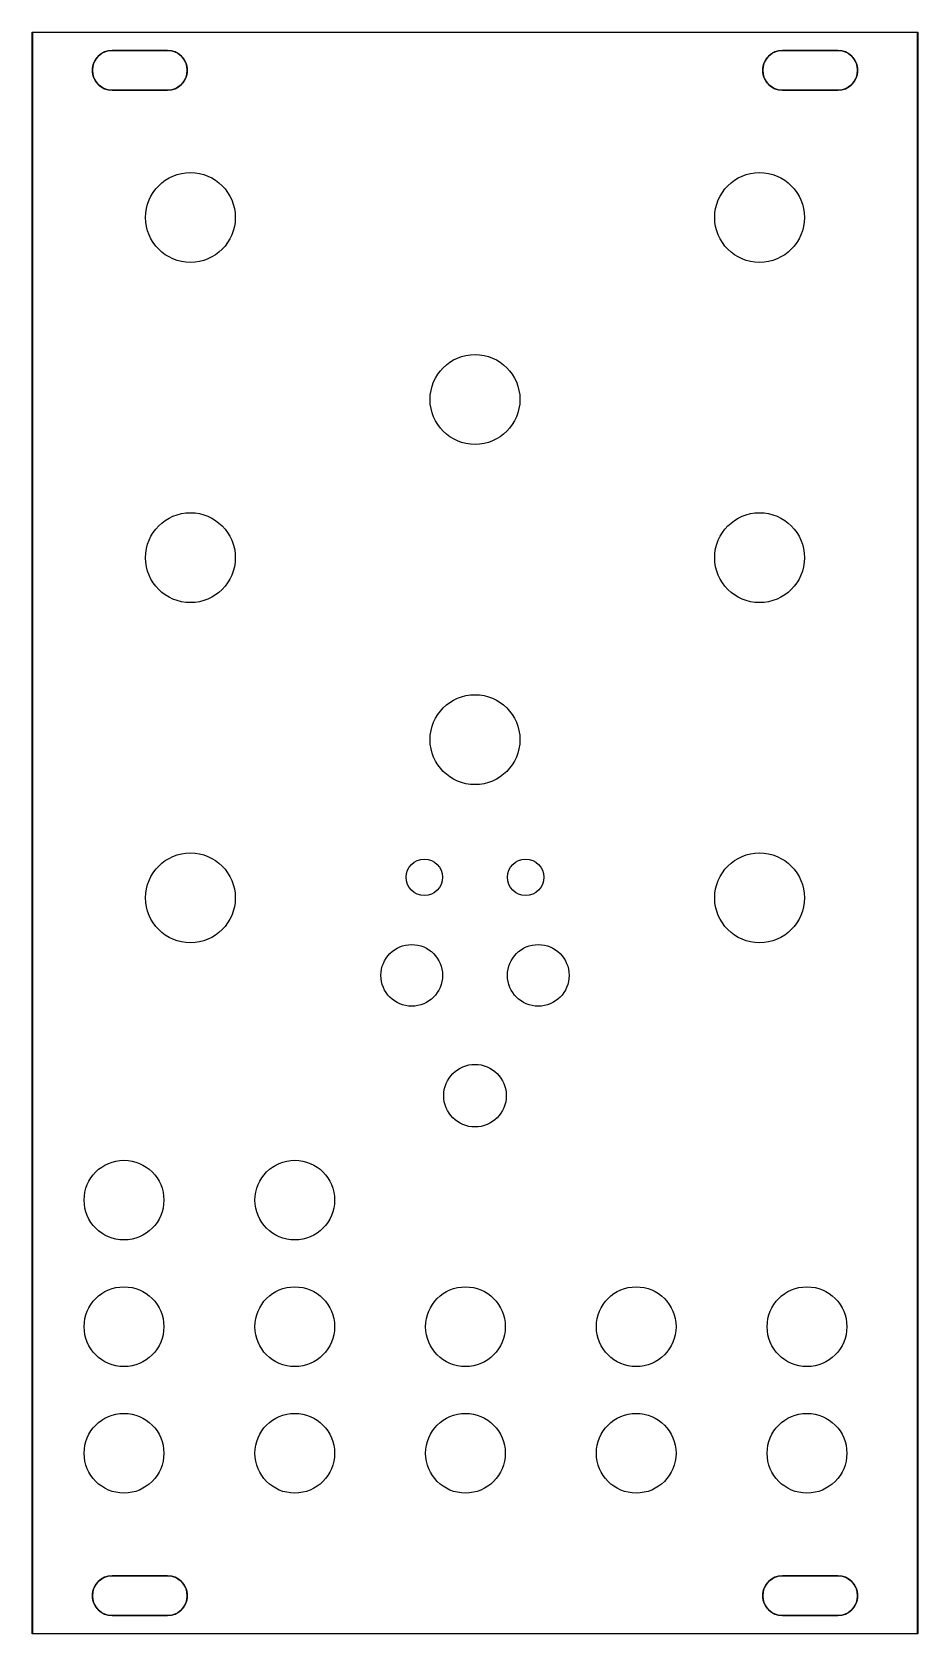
# Model space of a CAD drawing. Extents: x 1.4 to 4.2, y -6.06 to -1.
import ezdxf

# ---------------------------------------------------------------- set-up
doc = ezdxf.new("R2010")
doc.units = 0
doc.header["$MEASUREMENT"] = 0
doc.layers.add('BLACK', color=7, linetype='CONTINUOUS')

msp = doc.modelspace()

# ---------------------------------------------------------------- linework, layer by layer
at = {"layer": 'BLACK', "linetype": 'CONTINUOUS'}
for p, q in [((1.399, -1), (1.3991, -0.9996)), ((1.399, -6.06), (1.399, -1)), ((1.3991, -0.9996), (1.3996, -0.9991)), ((1.3996, -0.9991), (1.4, -0.999)), ((1.4, -0.999), (4.2, -0.999)), ((1.401, -1.001), (1.401, -6.059)), ((4.199, -1.001), (1.401, -1.001)), ((4.199, -6.059), (4.199, -1.001)), ((4.2, -0.999), (4.2004, -0.9991)), ((4.2004, -0.9991), (4.2009, -0.9996)), ((4.2009, -0.9996), (4.201, -1)), ((4.201, -1), (4.201, -6.06)), ((1.6201, -1.0663), (1.6289, -1.0618)), ((1.6289, -1.0618), (1.6383, -1.0587)), ((1.6383, -1.0587), (1.6481, -1.0572)), ((1.6481, -1.0572), (1.653, -1.057)), ((1.653, -1.057), (1.827, -1.057)), ((1.827, -1.057), (1.8319, -1.0572)), ((1.8319, -1.0572), (1.8417, -1.0587)), ((1.8417, -1.0587), (1.8511, -1.0618)), ((1.8511, -1.0618), (1.8599, -1.0663)), ((3.7401, -1.0663), (3.7489, -1.0618)), ((3.7489, -1.0618), (3.7583, -1.0587)), ((3.7583, -1.0587), (3.7681, -1.0572)), ((3.7681, -1.0572), (3.773, -1.057)), ((3.773, -1.057), (3.947, -1.057)), ((3.947, -1.057), (3.9519, -1.0572)), ((3.9519, -1.0572), (3.9617, -1.0587)), ((3.9617, -1.0587), (3.9711, -1.0618)), ((3.9711, -1.0618), (3.9799, -1.0663)), ((1.5902, -1.1151), (1.5917, -1.1053)), ((1.5917, -1.1053), (1.5948, -1.0959)), ((1.5948, -1.0959), (1.5993, -1.0871)), ((1.5993, -1.0871), (1.6051, -1.0791)), ((1.6051, -1.0791), (1.6121, -1.0721)), ((1.6121, -1.0721), (1.6201, -1.0663)), ((1.8599, -1.0663), (1.8679, -1.0721)), ((1.8679, -1.0721), (1.8749, -1.0791)), ((1.8749, -1.0791), (1.8807, -1.0871)), ((1.8807, -1.0871), (1.8852, -1.0959)), ((1.8852, -1.0959), (1.8883, -1.1053)), ((1.8883, -1.1053), (1.8898, -1.1151)), ((3.7102, -1.1151), (3.7117, -1.1053)), ((3.7117, -1.1053), (3.7148, -1.0959)), ((3.7148, -1.0959), (3.7193, -1.0871)), ((3.7193, -1.0871), (3.7251, -1.0791)), ((3.7251, -1.0791), (3.7321, -1.0721)), ((3.7321, -1.0721), (3.7401, -1.0663)), ((3.9799, -1.0663), (3.9879, -1.0721)), ((3.9879, -1.0721), (3.9949, -1.0791)), ((3.9949, -1.0791), (4.0007, -1.0871)), ((4.0007, -1.0871), (4.0052, -1.0959)), ((4.0052, -1.0959), (4.0083, -1.1053)), ((4.0083, -1.1053), (4.0098, -1.1151)), ((1.5902, -1.1249), (1.5902, -1.1151)), ((1.5917, -1.1347), (1.5902, -1.1249)), ((1.5948, -1.1441), (1.5917, -1.1347)), ((1.5993, -1.1529), (1.5948, -1.1441)), ((1.6051, -1.1609), (1.5993, -1.1529)), ((1.6121, -1.1679), (1.6051, -1.1609)), ((1.8749, -1.1609), (1.8679, -1.1679)), ((1.8807, -1.1529), (1.8749, -1.1609)), ((1.8852, -1.1441), (1.8807, -1.1529)), ((1.8883, -1.1347), (1.8852, -1.1441)), ((1.8898, -1.1249), (1.8883, -1.1347)), ((1.8898, -1.1151), (1.8898, -1.1249)), ((3.7102, -1.1249), (3.7102, -1.1151)), ((3.7117, -1.1347), (3.7102, -1.1249)), ((3.7148, -1.1441), (3.7117, -1.1347)), ((3.7193, -1.1529), (3.7148, -1.1441)), ((3.7251, -1.1609), (3.7193, -1.1529)), ((3.7321, -1.1679), (3.7251, -1.1609)), ((3.9949, -1.1609), (3.9879, -1.1679)), ((4.0007, -1.1529), (3.9949, -1.1609)), ((4.0052, -1.1441), (4.0007, -1.1529)), ((4.0083, -1.1347), (4.0052, -1.1441)), ((4.0098, -1.1249), (4.0083, -1.1347)), ((4.0098, -1.1151), (4.0098, -1.1249)), ((1.6201, -1.1737), (1.6121, -1.1679)), ((1.6289, -1.1782), (1.6201, -1.1737)), ((1.6383, -1.1813), (1.6289, -1.1782)), ((1.6481, -1.1828), (1.6383, -1.1813)), ((1.653, -1.183), (1.6481, -1.1828)), ((1.827, -1.183), (1.653, -1.183)), ((1.8319, -1.1828), (1.827, -1.183)), ((1.8417, -1.1813), (1.8319, -1.1828)), ((1.8511, -1.1782), (1.8417, -1.1813)), ((1.8599, -1.1737), (1.8511, -1.1782)), ((1.8679, -1.1679), (1.8599, -1.1737)), ((3.7401, -1.1737), (3.7321, -1.1679)), ((3.7489, -1.1782), (3.7401, -1.1737)), ((3.7583, -1.1813), (3.7489, -1.1782)), ((3.7681, -1.1828), (3.7583, -1.1813)), ((3.773, -1.183), (3.7681, -1.1828)), ((3.947, -1.183), (3.773, -1.183)), ((3.9519, -1.1828), (3.947, -1.183)), ((3.9617, -1.1813), (3.9519, -1.1828)), ((3.9711, -1.1782), (3.9617, -1.1813)), ((3.9799, -1.1737), (3.9711, -1.1782)), ((3.9879, -1.1679), (3.9799, -1.1737)), ((1.5917, -5.9253), (1.5948, -5.9159)), ((1.5948, -5.9159), (1.5993, -5.9071)), ((1.5993, -5.9071), (1.6051, -5.8991)), ((1.6051, -5.8991), (1.6121, -5.8921)), ((1.6121, -5.8921), (1.6201, -5.8863)), ((1.6201, -5.8863), (1.6289, -5.8818)), ((1.6289, -5.8818), (1.6383, -5.8787)), ((1.6383, -5.8787), (1.6481, -5.8772)), ((1.6481, -5.8772), (1.653, -5.877)), ((1.653, -5.877), (1.827, -5.877)), ((1.827, -5.877), (1.8319, -5.8772)), ((1.8319, -5.8772), (1.8417, -5.8787)), ((1.8417, -5.8787), (1.8511, -5.8818)), ((1.8511, -5.8818), (1.8599, -5.8863)), ((1.8599, -5.8863), (1.8679, -5.8921)), ((1.8679, -5.8921), (1.8749, -5.8991)), ((1.8749, -5.8991), (1.8807, -5.9071)), ((1.8807, -5.9071), (1.8852, -5.9159)), ((1.8852, -5.9159), (1.8883, -5.9253)), ((3.7117, -5.9253), (3.7148, -5.9159)), ((3.7148, -5.9159), (3.7193, -5.9071)), ((3.7193, -5.9071), (3.7251, -5.8991)), ((3.7251, -5.8991), (3.7321, -5.8921)), ((3.7321, -5.8921), (3.7401, -5.8863)), ((3.7401, -5.8863), (3.7489, -5.8818)), ((3.7489, -5.8818), (3.7583, -5.8787)), ((3.7583, -5.8787), (3.7681, -5.8772)), ((3.7681, -5.8772), (3.773, -5.877)), ((3.773, -5.877), (3.947, -5.877)), ((3.947, -5.877), (3.9519, -5.8772)), ((3.9519, -5.8772), (3.9617, -5.8787)), ((3.9617, -5.8787), (3.9711, -5.8818)), ((3.9711, -5.8818), (3.9799, -5.8863)), ((3.9799, -5.8863), (3.9879, -5.8921)), ((3.9879, -5.8921), (3.9949, -5.8991)), ((3.9949, -5.8991), (4.0007, -5.9071)), ((4.0007, -5.9071), (4.0052, -5.9159)), ((4.0052, -5.9159), (4.0083, -5.9253)), ((1.5902, -5.9351), (1.5917, -5.9253)), ((1.5902, -5.9449), (1.5902, -5.9351)), ((1.5917, -5.9547), (1.5902, -5.9449)), ((1.5948, -5.9641), (1.5917, -5.9547)), ((1.5993, -5.9729), (1.5948, -5.9641)), ((1.6051, -5.9809), (1.5993, -5.9729)), ((1.8807, -5.9729), (1.8749, -5.9809)), ((1.8852, -5.9641), (1.8807, -5.9729)), ((1.8883, -5.9547), (1.8852, -5.9641)), ((1.8883, -5.9253), (1.8898, -5.9351)), ((1.8898, -5.9449), (1.8883, -5.9547)), ((1.8898, -5.9351), (1.8898, -5.9449)), ((3.7102, -5.9351), (3.7117, -5.9253)), ((3.7102, -5.9449), (3.7102, -5.9351)), ((3.7117, -5.9547), (3.7102, -5.9449)), ((3.7148, -5.9641), (3.7117, -5.9547)), ((3.7193, -5.9729), (3.7148, -5.9641)), ((3.7251, -5.9809), (3.7193, -5.9729)), ((4.0007, -5.9729), (3.9949, -5.9809)), ((4.0052, -5.9641), (4.0007, -5.9729)), ((4.0083, -5.9547), (4.0052, -5.9641)), ((4.0083, -5.9253), (4.0098, -5.9351)), ((4.0098, -5.9449), (4.0083, -5.9547)), ((4.0098, -5.9351), (4.0098, -5.9449)), ((1.6121, -5.9879), (1.6051, -5.9809)), ((1.6201, -5.9937), (1.6121, -5.9879)), ((1.6289, -5.9982), (1.6201, -5.9937)), ((1.6383, -6.0013), (1.6289, -5.9982)), ((1.6481, -6.0028), (1.6383, -6.0013)), ((1.653, -6.003), (1.6481, -6.0028)), ((1.827, -6.003), (1.653, -6.003)), ((1.8319, -6.0028), (1.827, -6.003)), ((1.8417, -6.0013), (1.8319, -6.0028)), ((1.8511, -5.9982), (1.8417, -6.0013)), ((1.8599, -5.9937), (1.8511, -5.9982)), ((1.8679, -5.9879), (1.8599, -5.9937)), ((1.8749, -5.9809), (1.8679, -5.9879)), ((3.7321, -5.9879), (3.7251, -5.9809)), ((3.7401, -5.9937), (3.7321, -5.9879)), ((3.7489, -5.9982), (3.7401, -5.9937)), ((3.7583, -6.0013), (3.7489, -5.9982)), ((3.7681, -6.0028), (3.7583, -6.0013)), ((3.773, -6.003), (3.7681, -6.0028)), ((3.947, -6.003), (3.773, -6.003)), ((3.9519, -6.0028), (3.947, -6.003)), ((3.9617, -6.0013), (3.9519, -6.0028)), ((3.9711, -5.9982), (3.9617, -6.0013)), ((3.9799, -5.9937), (3.9711, -5.9982)), ((3.9879, -5.9879), (3.9799, -5.9937)), ((3.9949, -5.9809), (3.9879, -5.9879)), ((1.3991, -6.0604), (1.399, -6.06)), ((1.3996, -6.0609), (1.3991, -6.0604)), ((1.4, -6.061), (1.3996, -6.0609)), ((4.2, -6.061), (1.4, -6.061)), ((1.401, -6.059), (4.199, -6.059)), ((4.2004, -6.0609), (4.2, -6.061)), ((4.2009, -6.0604), (4.2004, -6.0609)), ((4.201, -6.06), (4.2009, -6.0604))]:
    msp.add_line(p, q, dxfattribs=at)
at = {"layer": 'BLACK'}
for centre, radius in [((1.9, -1.585), 0.142), ((3.7, -1.585), 0.142), ((2.8, -2.16), 0.142), ((1.9, -2.66), 0.142), ((3.7, -2.66), 0.142), ((2.8, -3.235), 0.142), ((1.9, -3.735), 0.142), ((3.7, -3.735), 0.142), ((2.64, -3.67), 0.0575), ((2.96, -3.67), 0.0575), ((2.6, -3.98), 0.0975), ((3, -3.98), 0.0975), ((2.8, -4.36), 0.099), ((1.6899, -4.69), 0.126), ((2.23, -4.69), 0.126), ((1.6899, -5.09), 0.126), ((2.2299, -5.09), 0.126), ((2.7699, -5.09), 0.126), ((3.3099, -5.09), 0.126), ((3.8499, -5.09), 0.126), ((1.6899, -5.49), 0.126), ((2.2299, -5.49), 0.126), ((2.7699, -5.49), 0.126), ((3.3099, -5.49), 0.126), ((3.8499, -5.49), 0.126)]:
    msp.add_circle(centre, radius, dxfattribs=at)
at = {"layer": 'WHITE', "linetype": 'CONTINUOUS'}
for p, q in [((1.827, -1.057), (1.653, -1.057)), ((3.947, -1.057), (3.773, -1.057)), ((1.653, -1.183), (1.827, -1.183)), ((3.773, -1.183), (3.947, -1.183)), ((1.827, -5.877), (1.653, -5.877)), ((3.947, -5.877), (3.773, -5.877)), ((1.653, -6.003), (1.827, -6.003)), ((3.773, -6.003), (3.947, -6.003))]:
    msp.add_line(p, q, dxfattribs=at)
at = {"layer": 'WHITE'}
for centre, radius in [((1.9, -1.585), 0.142), ((3.7, -1.585), 0.142), ((2.8, -2.16), 0.142), ((1.9, -2.66), 0.142), ((3.7, -2.66), 0.142), ((2.8, -3.235), 0.142), ((1.9, -3.735), 0.142), ((3.7, -3.735), 0.142), ((2.64, -3.67), 0.0575), ((2.96, -3.67), 0.0575), ((2.6, -3.98), 0.0975), ((3, -3.98), 0.0975), ((2.8, -4.36), 0.099), ((1.6899, -4.69), 0.126), ((2.23, -4.69), 0.126), ((1.6899, -5.09), 0.126), ((2.2299, -5.09), 0.126), ((2.7699, -5.09), 0.126), ((3.3099, -5.09), 0.126), ((3.8499, -5.09), 0.126), ((1.6899, -5.49), 0.126), ((2.2299, -5.49), 0.126), ((2.7699, -5.49), 0.126), ((3.3099, -5.49), 0.126), ((3.8499, -5.49), 0.126)]:
    msp.add_circle(centre, radius, dxfattribs=at)
for centre, start, end in [((1.653, -1.12), 90, 270), ((1.827, -1.12), -90, 90), ((3.773, -1.12), 90, 270), ((3.947, -1.12), -90, 90), ((1.653, -5.94), 90, 270), ((1.827, -5.94), -90, 90), ((3.773, -5.94), 90, 270), ((3.947, -5.94), -90, 90)]:
    msp.add_arc(centre, 0.063, start, end, dxfattribs=at)

doc.saveas('drawing.dxf')
